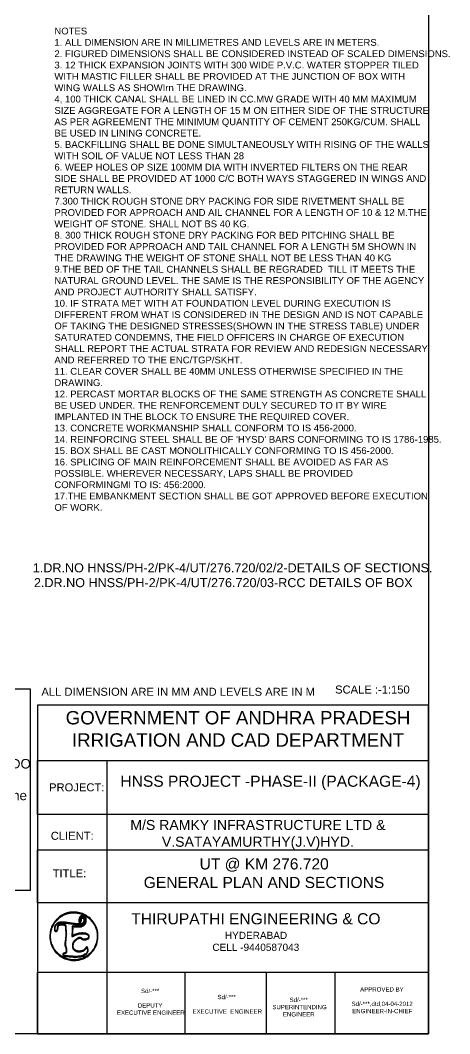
# Model space of a CAD drawing. Header units: millimetres. Extents: x 5124 to 6568637, y 2311 to 91879094.
# Drawn here: x 3927326 to 3934470, y 45929190 to 45946054 of the extents above; entities that cross this region are included whole.
import ezdxf

# ---------------------------------------------------------------- set-up
doc = ezdxf.new("R2010")
doc.units = ezdxf.units.MM
doc.header["$MEASUREMENT"] = 0
doc.layers.add('DRAWING', color=7, linetype='Continuous')
doc.layers.add('TEXT', color=7, linetype='Continuous')
doc.styles.get("Standard").update_dxf_attribs({"font": 'arial.ttf', "height": 120})

msp = doc.modelspace()

# ---------------------------------------------------------------- linework, layer by layer
for points in [[(3928151.6, 45931211.3, 0.011371), (3928107.4, 45931200.6, 0.02579), (3928074.7, 45931190.1, 0.027062), (3928044.2, 45931176.6, 0.013799), (3928007.4, 45931156.5, 0.049276), (3927974.2, 45931132.6, 0.020623), (3927934.4, 45931094.4, 0.020736), (3927897, 45931052.1, 0.039557), (3927871.3, 45931014.8, 0.070595), (3927830.2, 45930912.8, 0.067578), (3927818.3, 45930801.8, 0.067285), (3927836.4, 45930691.2, 0.06891), (3927883.1, 45930590.3, 0.057705), (3927938.1, 45930523.3, 0.054334), (3928008, 45930469, 0.05355), (3928088.9, 45930430.5, 0.052844), (3928176.6, 45930409.8, 0.040381), (3928225.9, 45930407.5, 0.03202), (3928279.1, 45930412.8, 0.031364), (3928332.4, 45930425.1, 0.03411), (3928382.2, 45930443.6, 0.075635), (3928481.9, 45930508.4, 0.073326), (3928559.1, 45930600.5, 0.073591), (3928606.2, 45930710.7, 0.077104), (3928618.4, 45930828, 0.004861), (3928616.4, 45930860.6, 0.019003), (3928614.3, 45930880.6, 0.02286), (3928610.8, 45930898.6, 0.009468), (3928604.5, 45930922.5, 0.065489), (3928565.9, 45931012.3, 0.057691), (3928504, 45931093.4, 0.058022), (3928425.6, 45931157.7, 0.068022), (3928338.5, 45931198.3, 0.035725), (3928294.6, 45931208.5, 0.021943), (3928241.8, 45931214.5, 0.021989), (3928190.4, 45931215.8, 0.048915)], [(3928317.5, 45931189.7, -0.010053), (3928346.2, 45931181.4, -0.02116), (3928368.1, 45931173.7, -0.022523), (3928388.4, 45931164.4, -0.013074), (3928411.9, 45931151.5, -0.040153), (3928455.9, 45931121, -0.032263), (3928498, 45931081.7, -0.031944), (3928535.1, 45931036.9, -0.036921), (3928564.3, 45930989.6, -0.012801), (3928574.1, 45930969.4, -0.018323), (3928581.8, 45930951, -0.011926), (3928587, 45930935.6, -0.421559), (3928585.4, 45930932.6, 0.438354), (3928585.2, 45930932.1, 0.035377), (3928585.9, 45930930.6, 0.030088), (3928587.1, 45930928.6, 0.016409), (3928588.9, 45930926.3, -0.136522), (3928597.6, 45930906.9, -0.015322), (3928603.3, 45930858.7, -0.019775), (3928605.8, 45930806.9, -0.035566), (3928603.1, 45930764.5, -0.046854), (3928585.4, 45930687.8, -0.049001), (3928553.8, 45930616.9, -0.049074), (3928509.1, 45930553.6, -0.047266), (3928452.5, 45930499.4, -0.036649), (3928421.9, 45930478.7, -0.020541), (3928382.1, 45930457.9, -0.020402), (3928342, 45930440.9, -0.050634), (3928311.2, 45930432.8, 0.011096), (3928305.4, 45930431.8, 0.006376), (3928298.6, 45930430.3, 0.006368), (3928291.7, 45930428.6, 0.010561), (3928286, 45930427, -0.075797), (3928232.9, 45930419.4, -0.036256), (3928164, 45930425, -0.035773), (3928094, 45930441.1, -0.053967), (3928036.5, 45930465.7, -0.043816), (3927971.4, 45930510.2, -0.050353), (3927918.4, 45930563.5, -0.04992), (3927876.8, 45930626.8, -0.041857), (3927845.5, 45930700.9, -0.041799), (3927836.4, 45930739.7, -0.022952), (3927831.4, 45930788.4, -0.022835), (3927830.9, 45930838.1, -0.036198), (3927835.4, 45930880.4, -0.027029), (3927844.2, 45930917.4, -0.021589), (3927857.6, 45930956.2, -0.021847), (3927873.9, 45930993, -0.030803), (3927891.9, 45931024.1, -0.030973), (3927913.8, 45931053.2, -0.014365), (3927945.6, 45931088.2, -0.013732), (3927978.2, 45931120.3, -0.048124), (3928001.6, 45931138.2, -0.015617), (3928020.2, 45931149, -0.006514), (3928046, 45931162.5, -0.006284), (3928071.5, 45931175, -0.02113), (3928088.7, 45931182.3, -0.047647), (3928140.1, 45931196.2, -0.034153), (3928199.4, 45931202.2, -0.033468), (3928260.5, 45931200.1, -0.039389)], [(3928340.6, 45931153.5, 0.079905), (3928330, 45931147, 0.042826), (3928319.3, 45931136, 0.042991), (3928310.8, 45931123.6, 0.097401), (3928307.3, 45931112.9, -0.017144), (3928306.3, 45931106.9, -0.007361), (3928304.6, 45931098.9, -0.007273), (3928302.5, 45931090.4, -0.009527), (3928300.4, 45931082.8, 0.057314), (3928297.7, 45931067.8, 0.105744), (3928299.6, 45931055.5, 0.129803), (3928305.8, 45931046.7, 0.112787), (3928315.9, 45931041.6, 0.089359), (3928327.8, 45931040.8, 0.205539), (3928335.5, 45931045.2, 0.119945), (3928340.2, 45931056, 0.023277), (3928342.9, 45931077.3, -0.017196), (3928345.4, 45931099.1, -0.101894), (3928349.3, 45931109.8, -0.209902), (3928355.7, 45931114.2, -0.109281), (3928365.6, 45931113.9, -0.199104), (3928378, 45931104.7, -0.104543), (3928384.3, 45931086.2, -0.087788), (3928383.1, 45931063.7, -0.092435), (3928374.2, 45931043.5, -0.140361), (3928353.6, 45931026.3, -0.085225), (3928322.7, 45931018.5, -0.045138), (3928274, 45931019.2, -0.010085), (3928191.5, 45931029.5, 0.001129), (3928111.5, 45931041, 0.010475), (3928076.9, 45931045.2, 0.019654), (3928050.6, 45931046.7, 0.009807), (3928017.3, 45931046.7, 0.021045), (3927982.2, 45931044.5, 0.064199), (3927958.9, 45931039.1, 0.07759), (3927940.4, 45931028.5, 0.04157), (3927921.1, 45931010.5, 0.033858), (3927907.9, 45930993.7, 0.055821), (3927899.4, 45930977.7, 0.056084), (3927894.7, 45930960.3, 0.03454), (3927892.9, 45930939.1, 0.036481), (3927894.2, 45930917.8, 0.103396), (3927899.1, 45930903.9, 0.148662), (3927907.9, 45930895.9, 0.109578), (3927920.7, 45930893.1, 0.120124), (3927933.4, 45930896.2, 0.145), (3927942.2, 45930904.6, 0.076305), (3927948.5, 45930921.2, 0.015923), (3927954.1, 45930951.8, -0.009484), (3927956.7, 45930967, -0.012925), (3927959.6, 45930980.6, -0.009784), (3927962.5, 45930991.7, -0.12767), (3927964.7, 45930995.4, -0.187867), (3927973, 45930999, -0.006627), (3928008.7, 45931000.1, -0.01166), (3928043.3, 45930999.9, -0.060862), (3928062.2, 45930997, -0.161099), (3928070, 45930991.7, -0.110854), (3928074.6, 45930982, -0.037878), (3928077.3, 45930962.9, -0.003666), (3928080, 45930916.2, 0.004284), (3928081, 45930899.1, 0.004704), (3928082.3, 45930882.6, 0.004401), (3928083.6, 45930868.5, 0.023561), (3928084.8, 45930860.9, -0.066487), (3928085.7, 45930847.4, -0.007257), (3928083.2, 45930816.3, -0.006419), (3928078.2, 45930771.1, -0.001903), (3928069.5, 45930702.1, 0.0101), (3928067.3, 45930681.6, 0.046767), (3928067.3, 45930669.8, 0.054451), (3928069.6, 45930658.9, 0.016832), (3928075.3, 45930643.3, -0.025497), (3928079.7, 45930630.6, -0.017703), (3928083.4, 45930615.8, -0.016989), (3928086.2, 45930600, -0.017395), (3928087.9, 45930584.2), (3928090.4, 45930550.2), (3928074.3, 45930541.1, -0.015536), (3928067.6, 45930537.7, -0.017122), (3928061, 45930534.7, -0.016739), (3928055.2, 45930532.6, -0.078777), (3928051.7, 45930532.1, 0.131176), (3928043.2, 45930529.8, 0.136592), (3928037.2, 45930523.7, 0.106124), (3928034.2, 45930513.9, 0.058162), (3928034.6, 45930501.3, 0.016688), (3928035.9, 45930494.3, 0.019181), (3928037.6, 45930487.7, 0.018627), (3928039.5, 45930482.3, 0.096084), (3928041.2, 45930479.6, 0.155202), (3928044.1, 45930477.9, 0.015688), (3928052.2, 45930476.5, 0.01847), (3928062.1, 45930475.5, 0.013691), (3928073.2, 45930475, -0.011921), (3928110.6, 45930473.6, -0.00413), (3928164.6, 45930469.9, -0.001098), (3928221.8, 45930465.3, -0.118504), (3928229.1, 45930462.9, 0.16291), (3928237.4, 45930461, 0.003581), (3928279.2, 45930465.1, 0.008625), (3928319.3, 45930470.1, 0.028406), (3928345.5, 45930475.4, 0.032579), (3928370.2, 45930483.6, 0.025466), (3928395.8, 45930495.5, 0.026004), (3928418.4, 45930509, 0.061344), (3928433.2, 45930521.9, 0.068447), (3928446.3, 45930541, 0.076262), (3928453, 45930562.2, 0.067476), (3928453.6, 45930586.6, 0.040065), (3928448, 45930615.2, 0.044341), (3928442.9, 45930628.9, 0.167899), (3928436.5, 45930635.2, 0.248042), (3928429.3, 45930635, 0.093969), (3928421.3, 45930628.3, -0.014529), (3928396.1, 45930598.8, -0.059632), (3928378.4, 45930583.4, -0.07471), (3928359.6, 45930574.4, -0.031322), (3928332.2, 45930567.9, -0.011719), (3928314.7, 45930565.3, -0.030157), (3928302, 45930564.4, -0.035481), (3928290.5, 45930565.2, -0.022756), (3928277.3, 45930567.6, -0.041651), (3928257, 45930574.2, -0.044873), (3928238.5, 45930583.9, -0.048687), (3928223.6, 45930595.7, -0.078972), (3928213.9, 45930608.7, -0.088886), (3928208, 45930627.2, -0.038681), (3928206.6, 45930653.1, -0.038538), (3928209.2, 45930679.7, -0.068656), (3928216, 45930700.6, -0.047822), (3928228.3, 45930720.8, -0.035478), (3928245.3, 45930740.5, -0.035754), (3928264.8, 45930757.4, -0.052131), (3928284.3, 45930769.1, -0.030465), (3928305, 45930777.2, -0.089851), (3928320.1, 45930779.3, -0.11423), (3928332.8, 45930775.7, -0.067663), (3928345.6, 45930766.4, 0.096235), (3928361.7, 45930755.8, 0.073317), (3928382.3, 45930750.8, 0.064558), (3928406, 45930751.6, 0.048869), (3928431.1, 45930758.4, 0.015923), (3928454.3, 45930768, 0.109612), (3928464.1, 45930775.3, 0.141247), (3928468.6, 45930785.3, 0.03256), (3928470.2, 45930803.9, 0.013265), (3928470.1, 45930818.3, 0.061516), (3928468.8, 45930826.6, 0.091027), (3928465.8, 45930832.6, 0.050414), (3928460.2, 45930838.7, 0.128873), (3928416, 45930861.2, 0.05989), (3928351.4, 45930867.3, 0.055893), (3928280.9, 45930857.5, 0.065288), (3928218.2, 45930832.5, -0.008116), (3928210.6, 45930828.4, -0.012981), (3928204, 45930825.2, -0.006773), (3928198.4, 45930822.8, -0.304845), (3928197.2, 45930823, -0.211798), (3928196.7, 45930824.4, -0.000838), (3928197.5, 45930841, -0.003985), (3928198.7, 45930860, -0.002472), (3928200.3, 45930882.3, 0.004385), (3928202, 45930905.7, 0.005065), (3928203.1, 45930927.9, 0.004554), (3928203.7, 45930946.8, 0.029433), (3928203.4, 45930956.3), (3928201.8, 45930972.4), (3928220.8, 45930969.5, 0.022308), (3928231.2, 45930968.4, 0.005402), (3928248.4, 45930967.4, 0.005531), (3928268.2, 45930966.8, 0.005473), (3928288.1, 45930966.6, 0.006594), (3928316.2, 45930967, 0.031106), (3928332.3, 45930968.5, 0.045299), (3928345, 45930971.6, 0.025886), (3928359.8, 45930977.6, 0.074598), (3928387.2, 45930995.8, 0.070434), (3928408.8, 45931021.7, 0.07263), (3928421.8, 45931051.6, 0.089071), (3928424.5, 45931082, 0.01957), (3928421.6, 45931103.9, 0.056074), (3928417.4, 45931118.7, 0.065261), (3928410.4, 45931130.8, 0.034277), (3928398.8, 45931143.9, 0.027009), (3928390.9, 45931151, 0.068734), (3928384.2, 45931154.9, 0.07176), (3928377, 45931156.8, 0.031521), (3928367, 45931157.3, 0.016443), (3928359.5, 45931156.9, 0.015199), (3928351.8, 45931156.1, 0.015395), (3928345, 45931154.9, 0.04795)], [(3928385.3, 45931139.7, -0.056619), (3928397.1, 45931127.7, -0.070112), (3928404.9, 45931114.1, -0.063176), (3928409.1, 45931097.8, -0.036102), (3928410.3, 45931077.4, -0.026103), (3928408.9, 45931056.5, -0.05922), (3928405.2, 45931041.2, -0.061276), (3928398.1, 45931027.5, -0.029698), (3928385.9, 45931011.9, -0.094532), (3928362.2, 45930993.4, -0.069609), (3928330.7, 45930982.4, -0.05177), (3928289, 45930978.5, -0.023109), (3928233.9, 45930981.7, 0.014899), (3928206.4, 45930983.7, 0.124815), (3928194.3, 45930981.2, 0.252886), (3928189.2, 45930974.1, 0.073732), (3928189.5, 45930960.1, -0.042717), (3928190.2, 45930950.5, -0.005288), (3928189.9, 45930929.6, -0.006212), (3928189, 45930904.8, -0.005103), (3928187.4, 45930878.2, 0.004606), (3928185.7, 45930849.6, 0.010714), (3928185.1, 45930828.2, 0.007341), (3928185.2, 45930811.9, 0.193504), (3928186.8, 45930807.9, 0.272952), (3928190.4, 45930807, 0.017404), (3928201.1, 45930810.5, 0.018882), (3928215.4, 45930816.3, 0.007944), (3928234.2, 45930825.2, -0.00991), (3928259.6, 45930837.1, -0.029968), (3928277.5, 45930843.8, -0.03192), (3928295.5, 45930848.1, -0.012489), (3928320.7, 45930851.8, -0.031624), (3928363.4, 45930854.2, -0.042774), (3928402, 45930850.7, -0.049658), (3928433.5, 45930841.7, -0.102801), (3928454.7, 45930827.8, -0.146745), (3928458.9, 45930820.1, -0.055372), (3928460, 45930807.9, -0.054274), (3928458.4, 45930795.1, -0.094139), (3928454, 45930785.3, -0.119575), (3928444.6, 45930777.1, -0.039208), (3928427.7, 45930769.8, -0.03788), (3928407.7, 45930764.7, -0.043914), (3928388.1, 45930762.9, -0.027336), (3928376.7, 45930763.6, -0.068469), (3928368.6, 45930765.6, -0.065144), (3928361.1, 45930769.8, -0.022939), (3928351.6, 45930777.6, 0.07041), (3928335.5, 45930788.5, 0.111511), (3928319.3, 45930792.3, 0.08847), (3928300.5, 45930789.2, 0.032101), (3928275.5, 45930778.4, 0.049567), (3928254.2, 45930764.7, 0.035227), (3928233.3, 45930745.6, 0.034846), (3928215, 45930723.4, 0.044392), (3928201.6, 45930700.6, 0.072348), (3928196.4, 45930683.9, 0.020236), (3928193.3, 45930656.6, 0.012952), (3928192, 45930629.2, 0.265664), (3928195.8, 45930622.2, -0.115377), (3928197.4, 45930620.7, -0.049412), (3928198.7, 45930618, -0.04534), (3928199.6, 45930614.8, -0.044785), (3928199.9, 45930611.4, 0.179828), (3928204.2, 45930600, 0.032309), (3928220.3, 45930583.6, 0.035345), (3928239.9, 45930568.4, 0.067561), (3928257.7, 45930559.7, 0.028537), (3928278.4, 45930554.2, 0.039847), (3928297.3, 45930551.8, 0.038236), (3928317, 45930552.4, 0.023572), (3928339.9, 45930556, 0.033201), (3928363.5, 45930562.5, 0.052304), (3928382.5, 45930571.4, 0.054197), (3928398.7, 45930583.8, 0.038969), (3928414, 45930600.8, -0.007998), (3928419.8, 45930608.1, -0.011914), (3928425.2, 45930614.3, -0.007046), (3928429.8, 45930619.3, -0.189724), (3928431.4, 45930620.1, -0.31512), (3928432.7, 45930619.3, -0.012989), (3928434.9, 45930614, -0.018519), (3928437.1, 45930607.2, -0.0116), (3928439.2, 45930599.1, -0.076654), (3928441.8, 45930568.6, -0.116551), (3928433.9, 45930543.4, -0.101292), (3928414.5, 45930522, -0.047771), (3928382.3, 45930502.9, -0.047916), (3928340.5, 45930487.8, -0.038807), (3928293.7, 45930479.7, -0.030246), (3928235.9, 45930477.7, -0.013533), (3928160, 45930481.7, 0.003397), (3928135.6, 45930483.5, 0.003258), (3928110.8, 45930485, 0.003226), (3928088.9, 45930486.1, 0.011736), (3928075, 45930486.3), (3928048.8, 45930486.2), (3928048.8, 45930498.6), (3928048.8, 45930508.3), (3928048.8, 45930514.2, -0.255878), (3928049.6, 45930515.7, -0.021331), (3928053.6, 45930518, -0.024284), (3928058.9, 45930520.5, -0.016153), (3928065.2, 45930522.8, 0.029102), (3928072.3, 45930525.7, 0.019825), (3928080, 45930529.7, 0.020023), (3928087.1, 45930534.1, 0.037497), (3928092.5, 45930538.3, 0.047773), (3928098.6, 45930545.3, 0.109676), (3928101.4, 45930551.6, 0.059805), (3928102.1, 45930560.8, 0.007063), (3928100.9, 45930581.2, 0.017193), (3928099.4, 45930595.5, 0.01193), (3928096.7, 45930611.6, 0.012048), (3928093.4, 45930627, 0.024163), (3928089.9, 45930638.9, -0.021994), (3928085.5, 45930653.9, -0.038871), (3928083.3, 45930666.6, -0.030789), (3928082.9, 45930681.4, -0.009072), (3928084.1, 45930704, -0.001709), (3928085.3, 45930720.3, -0.001884), (3928086.5, 45930736, -0.001751), (3928087.7, 45930749.4, -0.009616), (3928088.5, 45930756.7, 0.002783), (3928095.1, 45930809.4, 0.015642), (3928097.6, 45930837.7, 0.027419), (3928097.6, 45930858.4, 0.025052), (3928095.4, 45930879.5, -0.013359), (3928093.6, 45930893.4, -0.007032), (3928092.1, 45930910.9, -0.006991), (3928091.1, 45930928.7, -0.010691), (3928090.7, 45930944.3, 0.009817), (3928090.1, 45930972.4, 0.054013), (3928087.9, 45930987.4, 0.099692), (3928083.1, 45930997, 0.084336), (3928074.8, 45931004.8, 0.111049), (3928059.9, 45931010.4, 0.01671), (3928027.8, 45931013.7, 0.019303), (3927995, 45931014.8, 0.061247), (3927973.2, 45931012, 0.116126), (3927960.7, 45931005.4, 0.097571), (3927951.5, 45930993.6, 0.067516), (3927945.2, 45930975.3, 0.026486), (3927941.3, 45930948.8, -0.029178), (3927937.8, 45930925.7, -0.08956), (3927931.8, 45930911.2, -0.186289), (3927923.8, 45930905.3, -0.209405), (3927914.5, 45930906.7, -0.132851), (3927907.4, 45930914.3, -0.091992), (3927903.9, 45930925.5, -0.064225), (3927904.1, 45930941, -0.027894), (3927908, 45930961.1, -0.043994), (3927914.9, 45930980.5, -0.055217), (3927924.6, 45930996.9, -0.053692), (3927938, 45931011.1, -0.038475), (3927955.6, 45931024, -0.115688), (3927983.2, 45931033.3, -0.031518), (3928029.7, 45931034.7, -0.022483), (3928095.9, 45931029.7, -0.007666), (3928191.5, 45931016.5, 0.006179), (3928220.8, 45931012.4, 0.0054), (3928251.5, 45931008.8, 0.005436), (3928279.4, 45931006.1, 0.016056), (3928298.6, 45931005.1, 0.009603), (3928320.1, 45931005.1, 0.036421), (3928333.4, 45931006.3, 0.048057), (3928344.5, 45931009.3, 0.026799), (3928357.3, 45931014.8, 0.051449), (3928375.3, 45931026.2, 0.079901), (3928387.6, 45931039.7, 0.083725), (3928394.8, 45931055.9, 0.062275), (3928397.2, 45931075.3, 0.027547), (3928396.7, 45931085.1, 0.025908), (3928395.1, 45931095, 0.027051), (3928392.6, 45931104, 0.042534), (3928389.4, 45931111.5, 0.029286), (3928384.3, 45931119.7, 0.113768), (3928379.9, 45931123.8, 0.10469), (3928373.9, 45931125.6, 0.022841), (3928363.1, 45931126.1, 0.022154), (3928352.3, 45931125.6, 0.107946), (3928346.5, 45931123.8, 0.118554), (3928342.2, 45931119.8, 0.029201), (3928337.4, 45931111.4, 0.04357), (3928334.5, 45931104.1, 0.022936), (3928332.2, 45931094.6, 0.022268), (3928330.6, 45931084.4, 0.027017), (3928330.1, 45931074.7, -0.013965), (3928329.8, 45931064.2, -0.050225), (3928328.7, 45931057.7, -0.097184), (3928326.9, 45931053.9, -0.23583), (3928324.3, 45931052.6, -0.162421), (3928316.9, 45931055.1, -0.180712), (3928312.9, 45931061.3, -0.084641), (3928312.4, 45931072.9, -0.019045), (3928315.7, 45931092.6, -0.042593), (3928322.7, 45931116.2, -0.090406), (3928332.6, 45931132.3, -0.113659), (3928346, 45931141.7, -0.096515), (3928362.9, 45931145, -0.029399), (3928369.5, 45931144.6, -0.028215), (3928376, 45931143.4, -0.029397), (3928381.7, 45931141.7, -0.08398)]]:
    msp.add_lwpolyline(points, format="xyb", close=True)
at = {"layer": 'DRAWING', "linetype": 'Continuous'}
for points in [[(3886473.4, 45955087.1), (3934114.5, 45955087.1), (3934114.5, 45929190.4), (3886473.4, 45929190.4)], [(3921624.7, 45934927), (3927489.5, 45934927), (3927489.5, 45931573), (3921624.7, 45931573)]]:
    msp.add_lwpolyline(points, close=True, dxfattribs=at)
at = {"layer": 'TEXT'}
for points in [[(3934114.5, 45934660.3), (3927611.1, 45934660.3), (3927611.1, 45929190.4), (3934114.5, 45929190.4)], [(3927611.1, 45933738.9), (3934114.5, 45933738.9), (3934114.5, 45932837.2), (3927611.1, 45932837.2)], [(3927611.1, 45932248.3), (3934114.5, 45932248.3), (3934114.5, 45931368.4), (3927611.1, 45931368.4)], [(3927611.1, 45930216.8), (3934114.5, 45930216.8), (3934114.5, 45929190.4), (3927611.1, 45929190.4)]]:
    msp.add_lwpolyline(points, close=True, dxfattribs=at)
for points in [[(3928766, 45933738.9), (3928766, 45929190.4)], [(3930065.4, 45930216.8), (3930065.4, 45929190.4)], [(3931414.8, 45930216.8), (3931414.8, 45929190.4)], [(3932560.4, 45930216.8), (3932560.4, 45929190.4)]]:
    msp.add_lwpolyline(points, dxfattribs=at)

# ---------------------------------------------------------------- texts
at = {"layer": 'DRAWING', "insert": (3927893.7, 45945931.7), "char_height": 113.2156, "width": 6220.866, "attachment_point": 1}
msp.add_mtext("\\A1;NOTES \\P1. ALL DIMENSION ARE IN MILLIMETRES AND LEVELS ARE IN METERS. \\P2. FIGURED DIMENSIONS SHALL BE CONSIDERED INSTEAD OF SCALED DIMENSIONS.  \\P3. 12 THICK EXPANSION JOINTS WITH 300 WIDE P.V.C. WATER STOPPER TILED WITH MASTIC FILLER SHALL BE PROVIDED AT THE JUNCTION OF BOX WITH WING WALLS AS SHOWIrn THE DRAWING. \\P4, 100 THICK CANAL SHALL BE LINED IN CC.MW GRADE WITH 40 MM MAXIMUM SIZE AGGREGATE FOR A LENGTH OF 15 M ON EITHER SIDE OF THE STRUCTURE AS PER AGREEMENT THE MINIMUM QUANTITY OF CEMENT 250KG/CUM. SHALL BE USED IN LINING CONCRETE. \\P5. BACKFILLING SHALL BE DONE SIMULTANEOUSLY WITH RISING OF THE WALLS WITH SOIL OF VALUE NOT LESS THAN 28 \\P6. WEEP HOLES OP SIZE 100MM DIA WITH INVERTED FILTERS ON THE REAR SIDE SHALL BE PROVIDED AT 1000 C/C BOTH WAYS STAGGERED IN WINGS AND RETURN WALLS. \\P7.300 THICK ROUGH STONE DRY PACKING FOR SIDE RIVETMENT SHALL BE PROVIDED FOR APPROACH AND AIL CHANNEL FOR A LENGTH OF 10 & 12 M.THE WEIGHT OF STONE. SHALL NOT BS 40 KG.\\P8. 300 THICK ROUGH STONE DRY PACKING FOR BED PITCHING SHALL BE PROVIDED FOR APPROACH AND TAIL CHANNEL FOR A LENGTH 5M SHOWN IN THE DRAWING THE WEIGHT OF STONE SHALL NOT BE LESS THAN 40 KG \\P9.THE BED OF THE TAIL CHANNELS SHALL BE REGRADED  TILL IT MEETS THE NATURAL GROUND LEVEL. THE SAME IS THE RESPONSIBILITY OF THE AGENCY AND PROJECT AUTHORITY SHALL SATISFY. \\P10. IF STRATA MET WITH AT FOUNDATION LEVEL DURING EXECUTION IS DIFFERENT FROM WHAT IS CONSIDERED IN THE DESIGN AND IS NOT CAPABLE OF TAKING THE DESIGNED STRESSES(SHOWN IN THE STRESS TABLE) UNDER SATURATED CONDEMNS, THE FIELD OFFICERS IN CHARGE OF EXECUTION SHALL REPORT THE ACTUAL STRATA FOR REVIEW AND REDESIGN NECESSARY AND REFERRED TO THE ENC/TGP/SKHT. \\P11. CLEAR COVER SHALL BE 40MM UNLESS OTHERWISE SPECIFIED IN THE DRAWING. \\P12. PERCAST MORTAR BLOCKS OF THE SAME STRENGTH AS CONCRETE SHALL BE USED UNDER. THE RENFORCEMENT DULY SECURED TO IT BY WIRE IMPLANTED IN THE BLOCK TO ENSURE THE REQUIRED COVER. \\P13. CONCRETE WORKMANSHIP SHALL CONFORM TO IS 456-2000. \\P14. REINFORCING STEEL SHALL BE OF 'HYSD' BARS CONFORMING TO IS 1786-1985. \\P15. BOX SHALL BE CAST MONOLITHICALLY CONFORMING TO IS 456-2000. \\P16. SPLICING OF MAIN REINFORCEMENT SHALL BE AVOIDED AS FAR AS POSSIBLE. WHEREVER NECESSARY, LAPS SHALL BE PROVIDED CONFORMINGMI TO IS: 456:2000.\\P17.THE EMBANKMENT SECTION SHALL BE GOT APPROVED BEFORE EXECUTION \\POF WORK.", dxfattribs=at)
at = {"layer": 'TEXT'}
for s, p in [('ALL DIMENSION ARE IN MM AND LEVELS ARE IN M', (3927677.4, 45934814.1)), ('SCALE :-1:150', (3932562.5, 45934851.1))]:
    msp.add_text(s, height=133.224, dxfattribs=at).set_placement(p)
at = {"layer": 'TEXT', "attachment_point": 1}
for s, insert, char_height, width in [('1.DR.NO HNSS/PH-2/PK-4/UT/276.720/02/2-DETAILS OF SECTIONS.', (3927534.3, 45937018.4), 150, 7800.673), ('2.DR.NO HNSS/PH-2/PK-4/UT/276.720/03-RCC DETAILS OF BOX', (3927552.9, 45936771.3), 150, 8015.336), ('\\pi1716.7;{\\LSPECIAL CONDITIONS  \\P\\pi0;}1. The Projects authorities shall satisfy weather the design and drawing proposals comply with technical specifications as stipulated in the agreement conditions. Any deviations noticed may be refereed to CDO for necessary modifications before execution.\\P2. The projects authorities shall verify the suitability of the structure as per approved hydraulic particulars and satisfy themselves about the suability  of the structures.\\P3.The field authorities shall ensure the safe bearing capacity of soil at foundation level before execution of work by conducting plate load test if necessary.', (3921703.2, 45934817.1), 158.2255, 5794.74), ('PROJECT:', (3927805.2, 45933357.1), 133.22, 1243.025), ('\\pi9.5065;M/S RAMKY INFRASTRUCTURE LTD &\\P\\pi534.51;V.SATAYAMURTHY(J.V)HYD.', (3929147, 45932747.8), 167.245, 4241.089), ('CLIENT:', (3927833.5, 45932550.7), 133.22, 1243.025), ('\\pi1820;UT @ KM 276.720\\P\\pi890.92;GENERAL PLAN AND SECTIONS  ', (3928488.6, 45932109.6), 185.436, 5756.456), ('TITLE:', (3927864.1, 45931926.4), 133.22, 722.421), ('\\pi814.46;THIRUPATHI ENGINEERING & CO\\P\\pi2371;{\\H0.64302x;HYDERABAD\\P\\pi2163.7;CELL -9440587043}', (3928358.4, 45931196.2), 185.436, 5756.456), ('\\pi573.17;Sd/-***\\P\\pi720.73;\\P\\pi520.14;DEPUTY \\P\\pi143.19; EXECUTIVE ENGINEER', (3928761.7, 45929938.9), 72.313, 1441.461), ('\\pi359.02;APPROVED BY\\P\\pi720.73;\\P\\pi217.4;Sd/-***,dtd,04-04-2012 \\P\\pi227.54;ENGINEER-IN-CHIEF', (3932620.3, 45929964.7), 72.313, 1441.461), ('\\pi837.09;Sd/-***\\P\\pi970.62; \\P\\pi393.08; EXECUTIVE  ENGINEER', (3929770.4, 45929837.4), 72.313, 1969.307), ('\\pi315.51;Sd/-***\\P\\pi0.36156; SUPERINTENDING  \\P\\pi203.88;ENGINEER', (3931490.7, 45929790.9), 72.313, 926.136)]:
    msp.add_mtext(s, dxfattribs=dict(at, insert=insert, char_height=char_height, width=width))
at = {"layer": 'TEXT', "color": 7, "width": 6346.1, "attachment_point": 5}
for s, insert, char_height in [('GOVERNMENT OF ANDHRA PRADESH\\PIRRIGATION AND CAD DEPARTMENT', (3930948.1, 45934261.8), 222.524), ('HNSS PROJECT -PHASE-II (PACKAGE-4)', (3931488.9, 45933364.6), 185.436)]:
    msp.add_mtext(s, dxfattribs=dict(at, insert=insert, char_height=char_height))

doc.saveas('drawing.dxf')
